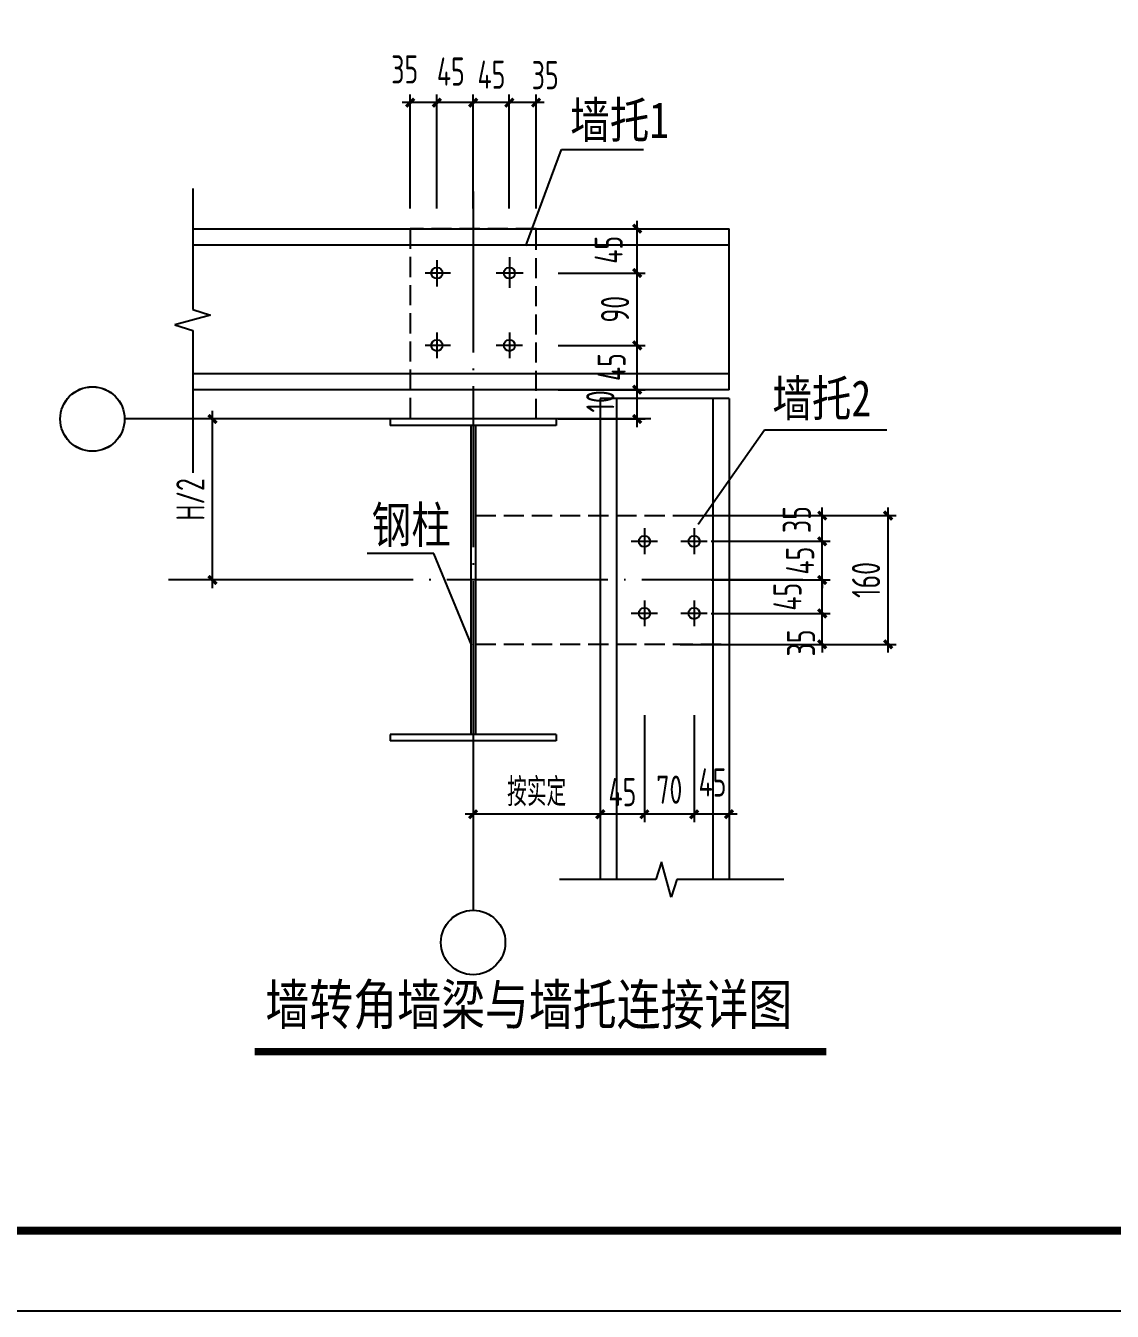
# Model space of a CAD drawing. Extents: x 492302 to 683319, y -252071 to 755100.
# Drawn here: x 518402 to 531903, y -252071 to -236097 of the extents above; entities that cross this region are included whole.
import ezdxf

# ---------------------------------------------------------------- set-up
doc = ezdxf.new("R2010")
doc.units = 0
doc.header["$LTSCALE"] = 1000
doc.header["$MEASUREMENT"] = 0
doc.linetypes.add('DASH', pattern=[0.35, 0.25, -0.1])
doc.linetypes.add('DOTE', pattern=[2.42, 2, -0.2, 0.02, -0.2])
doc.layers.get('Defpoints').update_dxf_attribs({"color": 250})
doc.layers.add('10', color=7, linetype='Continuous', lineweight=35)
for name, color, linetype in [('3T_WOOD', 21, 'Continuous'), ('DOTE', 14, 'DOTE'), ('OTHER', 7, 'Continuous'), ('PUB_DIM', 171, 'Continuous'), ('PUB_TEXT', 7, 'Continuous'), ('TK', 4, 'Continuous'), ('图层1', 8, 'Continuous')]:
    doc.layers.add(name, color=color, linetype=linetype)
doc.styles.add('-宋体', font='', dxfattribs={"width": 0.8})
doc.styles.add('TSSD_Dimension', font='Tssdeng.shx', dxfattribs={"width": 0.7, "bigfont": 'hztxt.shx'})
doc.styles.get('-宋体').set_extended_font_data('SimSun')
doc.dimstyles.new('TSSD_20_100', dxfattribs={"dimtxt": 350, "dimasz": 100, "dimexe": 100, "dimexo": 250, "dimgap": 100, "dimtad": 1, "dimdec": 0, "dimlfac": 0.2, "dimzin": 0, "dimdsep": 46, "dimtxsty": 'TSSD_Dimension', "dimblk": 'ARCHTICK', "dimblk1": 'ARCHTICK', "dimblk2": 'ARCHTICK', "dimcen": 0, "dimdle": 100, "dimclrt": 7, "dimadec": 0, "dimazin": 0, "dimtfac": 1, "dimtdec": 0, "dimtix": 1, "dimtmove": 2, "dimatfit": 3, "dimfxl": 0, "dimtolj": 1, "dimtzin": 0, "dimarcsym": 0})

# ---------------------------------------------------------------- blocks, each defined once
blk = doc.blocks.new('_ArchTick')
at = {"color": 0, "linetype": 'ByBlock', "const_width": 0.4}
blk.add_lwpolyline([(-0.5, -0.5), (0.5, 0.5)], dxfattribs=at)
blk = doc.blocks.new('*D1356')
at = {"layer": 'Defpoints', "color": 0}
for p in [(525541, -244413), (526090, -244413), (525541, -245895)]:
    blk.add_point(p, dxfattribs=at)
at = {"layer": 'PUB_DIM', "color": 0, "lineweight": -2}
for p, q in [((525541, -244663), (525541, -245995)), ((526090, -244663), (526090, -245995)), ((526190, -245895), (525441, -245895))]:
    blk.add_line(p, q, dxfattribs=at)
at = {"layer": 'PUB_DIM', "color": 0, "lineweight": -2, "xscale": 100, "yscale": 100, "zscale": 100, "rotation": 180}
blk.add_blockref('_ArchTick', (525541, -245895), dxfattribs=at)
at = {"layer": 'PUB_DIM', "color": 0, "lineweight": -2, "xscale": 100, "yscale": 100, "zscale": 100}
blk.add_blockref('_ArchTick', (526090, -245895), dxfattribs=at)
at = {"layer": 'PUB_DIM', "color": 7, "insert": (525816, -245620), "char_height": 350, "attachment_point": 5, "style": 'TSSD_Dimension'}
blk.add_mtext('\\A1;45', dxfattribs=at)
blk = doc.blocks.new('*D1357')
at = {"layer": 'Defpoints', "color": 0}
for p in [(523961, -244413), (525541, -244413), (523961, -245895)]:
    blk.add_point(p, dxfattribs=at)
at = {"layer": 'PUB_DIM', "color": 0, "lineweight": -2}
for p, q in [((523961, -244663), (523961, -245995)), ((525541, -244663), (525541, -245995)), ((525641, -245895), (523861, -245895))]:
    blk.add_line(p, q, dxfattribs=at)
at = {"layer": 'PUB_DIM', "color": 0, "lineweight": -2, "xscale": 100, "yscale": 100, "zscale": 100, "rotation": 180}
blk.add_blockref('_ArchTick', (523961, -245895), dxfattribs=at)
at = {"layer": 'PUB_DIM', "color": 0, "lineweight": -2, "xscale": 100, "yscale": 100, "zscale": 100}
blk.add_blockref('_ArchTick', (525541, -245895), dxfattribs=at)
at = {"layer": 'PUB_DIM', "color": 7, "insert": (524751, -245620), "char_height": 350, "attachment_point": 5, "style": 'TSSD_Dimension'}
blk.add_mtext('\\A1;按实定', dxfattribs=at)
blk = doc.blocks.new('*D1358')
at = {"layer": 'Defpoints', "color": 0}
for p in [(526708, -244413), (527141, -244413), (526708, -245895)]:
    blk.add_point(p, dxfattribs=at)
at = {"layer": 'PUB_DIM', "color": 0, "lineweight": -2}
for p, q in [((526708, -244663), (526708, -245995)), ((527141, -244663), (527141, -245995)), ((527241, -245895), (526608, -245895))]:
    blk.add_line(p, q, dxfattribs=at)
at = {"layer": 'PUB_DIM', "color": 0, "lineweight": -2, "xscale": 100, "yscale": 100, "zscale": 100, "rotation": 180}
blk.add_blockref('_ArchTick', (526708, -245895), dxfattribs=at)
at = {"layer": 'PUB_DIM', "color": 0, "lineweight": -2, "xscale": 100, "yscale": 100, "zscale": 100}
blk.add_blockref('_ArchTick', (527141, -245895), dxfattribs=at)
at = {"layer": 'PUB_DIM', "color": 7, "insert": (526935, -245500), "char_height": 350, "attachment_point": 5, "style": 'TSSD_Dimension'}
blk.add_mtext('\\A1;45', dxfattribs=at)
blk = doc.blocks.new('*D1359')
at = {"layer": 'Defpoints', "color": 0}
for p in [(526090, -244413), (526708, -244413), (526090, -245895)]:
    blk.add_point(p, dxfattribs=at)
at = {"layer": 'PUB_DIM', "color": 0, "lineweight": -2}
for p, q in [((526090, -244663), (526090, -245995)), ((526708, -244663), (526708, -245995)), ((526808, -245895), (525990, -245895))]:
    blk.add_line(p, q, dxfattribs=at)
at = {"layer": 'PUB_DIM', "color": 0, "lineweight": -2, "xscale": 100, "yscale": 100, "zscale": 100, "rotation": 180}
blk.add_blockref('_ArchTick', (526090, -245895), dxfattribs=at)
at = {"layer": 'PUB_DIM', "color": 0, "lineweight": -2, "xscale": 100, "yscale": 100, "zscale": 100}
blk.add_blockref('_ArchTick', (526708, -245895), dxfattribs=at)
at = {"layer": 'PUB_DIM', "color": 7, "insert": (526399, -245590), "char_height": 350, "attachment_point": 5, "style": 'TSSD_Dimension'}
blk.add_mtext('\\A1;70', dxfattribs=at)
blk = doc.blocks.new('*D1360')
at = {"layer": 'Defpoints', "color": 0}
for p in [(524769, -239170), (526000, -239170), (524769, -240070)]:
    blk.add_point(p, dxfattribs=at)
at = {"layer": 'PUB_DIM', "color": 0, "lineweight": -2}
for p, q in [((526000, -240170), (526000, -239070)), ((525019, -239170), (526100, -239170)), ((525019, -240070), (526100, -240070))]:
    blk.add_line(p, q, dxfattribs=at)
at = {"layer": 'PUB_DIM', "color": 0, "lineweight": -2, "xscale": 100, "yscale": 100, "zscale": 100}
for p, rotation in [((526000, -239170), 90), ((526000, -240070), 270)]:
    blk.add_blockref('_ArchTick', p, dxfattribs=dict(at, rotation=rotation))
at = {"layer": 'PUB_DIM', "color": 7, "insert": (525725, -239620), "char_height": 350, "attachment_point": 5, "rotation": 90, "style": 'TSSD_Dimension'}
blk.add_mtext('\\A1;90', dxfattribs=at)
blk = doc.blocks.new('*D1361')
at = {"layer": 'Defpoints', "color": 0}
for p in [(520723, -240984), (522931, -240984), (522931, -242984)]:
    blk.add_point(p, dxfattribs=at)
at = {"layer": 'PUB_DIM', "color": 0, "lineweight": -2}
for p, q in [((520723, -243084), (520723, -240884)), ((522681, -240984), (520623, -240984)), ((522681, -242984), (520623, -242984))]:
    blk.add_line(p, q, dxfattribs=at)
at = {"layer": 'PUB_DIM', "color": 0, "lineweight": -2, "xscale": 100, "yscale": 100, "zscale": 100}
for p, rotation in [((520723, -240984), 90), ((520723, -242984), 270)]:
    blk.add_blockref('_ArchTick', p, dxfattribs=dict(at, rotation=rotation))
at = {"layer": 'PUB_DIM', "color": 7, "insert": (520448, -241984), "char_height": 350, "attachment_point": 5, "rotation": 90, "style": 'TSSD_Dimension'}
blk.add_mtext('\\A1;H/2', dxfattribs=at)
blk = doc.blocks.new('*D1362')
at = {"layer": 'Defpoints', "color": 0}
for p in [(524769, -240620), (526000, -240620), (524769, -240984)]:
    blk.add_point(p, dxfattribs=at)
at = {"layer": 'PUB_DIM', "color": 0, "lineweight": -2}
for p, q in [((526000, -241084), (526000, -240520)), ((525019, -240620), (526100, -240620)), ((525019, -240984), (526100, -240984))]:
    blk.add_line(p, q, dxfattribs=at)
at = {"layer": 'PUB_DIM', "color": 0, "lineweight": -2, "xscale": 100, "yscale": 100, "zscale": 100}
for p, rotation in [((526000, -240620), 90), ((526000, -240984), 270)]:
    blk.add_blockref('_ArchTick', p, dxfattribs=dict(at, rotation=rotation))
at = {"layer": 'PUB_DIM', "color": 7, "insert": (525541, -240765), "char_height": 350, "attachment_point": 5, "rotation": 90, "style": 'TSSD_Dimension'}
blk.add_mtext('\\A1;10', dxfattribs=at)
blk = doc.blocks.new('*D1363')
at = {"layer": 'Defpoints', "color": 0}
for p in [(524769, -240070), (526000, -240070), (524769, -240620)]:
    blk.add_point(p, dxfattribs=at)
at = {"layer": 'PUB_DIM', "color": 0, "lineweight": -2}
for p, q in [((525019, -240070), (526100, -240070)), ((526000, -240720), (526000, -239970)), ((525019, -240620), (526100, -240620))]:
    blk.add_line(p, q, dxfattribs=at)
at = {"layer": 'PUB_DIM', "color": 0, "lineweight": -2, "xscale": 100, "yscale": 100, "zscale": 100}
for p, rotation in [((526000, -240070), 90), ((526000, -240620), 270)]:
    blk.add_blockref('_ArchTick', p, dxfattribs=dict(at, rotation=rotation))
at = {"layer": 'PUB_DIM', "color": 7, "insert": (525682, -240339), "char_height": 350, "attachment_point": 5, "rotation": 90, "style": 'TSSD_Dimension'}
blk.add_mtext('\\A1;45', dxfattribs=at)
blk = doc.blocks.new('*D1364')
at = {"layer": 'Defpoints', "color": 0}
for p in [(526670, -242984), (528299, -242984), (526670, -243400)]:
    blk.add_point(p, dxfattribs=at)
at = {"layer": 'PUB_DIM', "color": 0, "lineweight": -2}
for p, q in [((528299, -243500), (528299, -242884)), ((526920, -242984), (528399, -242984)), ((526920, -243400), (528399, -243400))]:
    blk.add_line(p, q, dxfattribs=at)
at = {"layer": 'PUB_DIM', "color": 0, "lineweight": -2, "xscale": 100, "yscale": 100, "zscale": 100}
for p, rotation in [((528299, -242984), 90), ((528299, -243400), 270)]:
    blk.add_blockref('_ArchTick', p, dxfattribs=dict(at, rotation=rotation))
at = {"layer": 'PUB_DIM', "color": 7, "insert": (527867, -243192), "char_height": 350, "attachment_point": 5, "rotation": 90, "style": 'TSSD_Dimension'}
blk.add_mtext('\\A1;45', dxfattribs=at)
blk = doc.blocks.new('*D1365')
at = {"layer": 'Defpoints', "color": 0}
for p in [(526670, -242504), (528299, -242504), (526670, -242984)]:
    blk.add_point(p, dxfattribs=at)
at = {"layer": 'PUB_DIM', "color": 0, "lineweight": -2}
for p, q in [((528299, -242504), (528299, -242404)), ((526920, -242504), (528399, -242504)), ((528299, -242984), (528299, -242504)), ((526920, -242984), (528399, -242984)), ((528299, -242984), (528299, -243084))]:
    blk.add_line(p, q, dxfattribs=at)
at = {"layer": 'PUB_DIM', "color": 0, "lineweight": -2, "xscale": 100, "yscale": 100, "zscale": 100}
for p, rotation in [((528299, -242504), 270), ((528299, -242984), 90)]:
    blk.add_blockref('_ArchTick', p, dxfattribs=dict(at, rotation=rotation))
at = {"layer": 'PUB_DIM', "color": 7, "insert": (528024, -242744), "char_height": 350, "attachment_point": 5, "rotation": 90, "style": 'TSSD_Dimension'}
blk.add_mtext('\\A1;45', dxfattribs=at)
blk = doc.blocks.new('A$C71A3760F')
at = {"layer": 'DOTE'}
for p, q in [((162, 329), (162, 0)), ((0, 165), (320, 165))]:
    blk.add_line(p, q, dxfattribs=at)
at = {"layer": '图层1'}
blk.add_circle((162, 165), 70, dxfattribs=at)
blk = doc.blocks.new('*D1366')
at = {"layer": 'Defpoints', "color": 0}
for p in [(526670, -243400), (528299, -243400), (526670, -243784)]:
    blk.add_point(p, dxfattribs=at)
at = {"layer": 'PUB_DIM', "color": 0, "lineweight": -2}
for p, q in [((526920, -243400), (528399, -243400)), ((528299, -243400), (528299, -243300)), ((528299, -243784), (528299, -243400)), ((526920, -243784), (528399, -243784)), ((528299, -243784), (528299, -243884))]:
    blk.add_line(p, q, dxfattribs=at)
at = {"layer": 'PUB_DIM', "color": 0, "lineweight": -2, "xscale": 100, "yscale": 100, "zscale": 100}
for p, rotation in [((528299, -243400), 270), ((528299, -243784), 90)]:
    blk.add_blockref('_ArchTick', p, dxfattribs=dict(at, rotation=rotation))
at = {"layer": 'PUB_DIM', "color": 7, "insert": (528036, -243767), "char_height": 350, "attachment_point": 5, "rotation": 90, "style": 'TSSD_Dimension'}
blk.add_mtext('\\A1;35', dxfattribs=at)
blk = doc.blocks.new('*D1367')
at = {"layer": 'Defpoints', "color": 0}
for p in [(526284, -242184), (529118, -242184), (526284, -243784)]:
    blk.add_point(p, dxfattribs=at)
at = {"layer": 'PUB_DIM', "color": 0, "lineweight": -2}
for p, q in [((529118, -243884), (529118, -242084)), ((526534, -242184), (529218, -242184)), ((526534, -243784), (529218, -243784))]:
    blk.add_line(p, q, dxfattribs=at)
at = {"layer": 'PUB_DIM', "color": 0, "lineweight": -2, "xscale": 100, "yscale": 100, "zscale": 100}
for p, rotation in [((529118, -242184), 90), ((529118, -243784), 270)]:
    blk.add_blockref('_ArchTick', p, dxfattribs=dict(at, rotation=rotation))
at = {"layer": 'PUB_DIM', "color": 7, "insert": (528843, -242984), "char_height": 350, "attachment_point": 5, "rotation": 90, "style": 'TSSD_Dimension'}
blk.add_mtext('\\A1;160', dxfattribs=at)
blk = doc.blocks.new('*D1368')
at = {"layer": 'Defpoints', "color": 0}
for p in [(526670, -242184), (528299, -242184), (526670, -242504)]:
    blk.add_point(p, dxfattribs=at)
at = {"layer": 'PUB_DIM', "color": 0, "lineweight": -2}
for p, q in [((528299, -242604), (528299, -242084)), ((526920, -242184), (528399, -242184)), ((526920, -242504), (528399, -242504))]:
    blk.add_line(p, q, dxfattribs=at)
at = {"layer": 'PUB_DIM', "color": 0, "lineweight": -2, "xscale": 100, "yscale": 100, "zscale": 100}
for p, rotation in [((528299, -242184), 90), ((528299, -242504), 270)]:
    blk.add_blockref('_ArchTick', p, dxfattribs=dict(at, rotation=rotation))
at = {"layer": 'PUB_DIM', "color": 7, "insert": (527983, -242234), "char_height": 350, "attachment_point": 5, "rotation": 90, "style": 'TSSD_Dimension'}
blk.add_mtext('\\A1;35', dxfattribs=at)
blk = doc.blocks.new('*D1369')
at = {"layer": 'Defpoints', "color": 0}
for p in [(524769, -238620), (526000, -238620), (524769, -239170)]:
    blk.add_point(p, dxfattribs=at)
at = {"layer": 'PUB_DIM', "color": 0, "lineweight": -2}
for p, q in [((525019, -238620), (526100, -238620)), ((526000, -239270), (526000, -238520)), ((525019, -239170), (526100, -239170))]:
    blk.add_line(p, q, dxfattribs=at)
at = {"layer": 'PUB_DIM', "color": 0, "lineweight": -2, "xscale": 100, "yscale": 100, "zscale": 100}
for p, rotation in [((526000, -238620), 90), ((526000, -239170), 270)]:
    blk.add_blockref('_ArchTick', p, dxfattribs=dict(at, rotation=rotation))
at = {"layer": 'PUB_DIM', "color": 7, "insert": (525645, -238882), "char_height": 350, "attachment_point": 5, "rotation": 90, "style": 'TSSD_Dimension'}
blk.add_mtext('\\A1;45', dxfattribs=at)
blk = doc.blocks.new('*D1370')
at = {"layer": 'Defpoints', "color": 0}
for p in [(523179, -237053), (523179, -238620), (523511, -238620)]:
    blk.add_point(p, dxfattribs=at)
at = {"layer": 'PUB_DIM', "color": 0, "lineweight": -2}
for p, q in [((523611, -237053), (523079, -237053)), ((523179, -238370), (523179, -236953)), ((523511, -238370), (523511, -236953))]:
    blk.add_line(p, q, dxfattribs=at)
at = {"layer": 'PUB_DIM', "color": 0, "lineweight": -2, "xscale": 100, "yscale": 100, "zscale": 100, "rotation": 180}
blk.add_blockref('_ArchTick', (523179, -237053), dxfattribs=at)
at = {"layer": 'PUB_DIM', "color": 0, "lineweight": -2, "xscale": 100, "yscale": 100, "zscale": 100}
blk.add_blockref('_ArchTick', (523511, -237053), dxfattribs=at)
at = {"layer": 'PUB_DIM', "color": 7, "insert": (523111, -236640), "char_height": 350, "attachment_point": 5, "style": 'TSSD_Dimension'}
blk.add_mtext('\\A1;35', dxfattribs=at)
blk = doc.blocks.new('*D1371')
at = {"layer": 'Defpoints', "color": 0}
for p in [(523961, -237053), (523961, -238620), (524411, -238620)]:
    blk.add_point(p, dxfattribs=at)
at = {"layer": 'PUB_DIM', "color": 0, "lineweight": -2}
for p, q in [((524511, -237053), (523861, -237053)), ((523961, -238370), (523961, -236953)), ((524411, -238370), (524411, -236953))]:
    blk.add_line(p, q, dxfattribs=at)
at = {"layer": 'PUB_DIM', "color": 0, "lineweight": -2, "xscale": 100, "yscale": 100, "zscale": 100, "rotation": 180}
blk.add_blockref('_ArchTick', (523961, -237053), dxfattribs=at)
at = {"layer": 'PUB_DIM', "color": 0, "lineweight": -2, "xscale": 100, "yscale": 100, "zscale": 100}
blk.add_blockref('_ArchTick', (524411, -237053), dxfattribs=at)
at = {"layer": 'PUB_DIM', "color": 7, "insert": (524189, -236705), "char_height": 350, "attachment_point": 5, "style": 'TSSD_Dimension'}
blk.add_mtext('\\A1;45', dxfattribs=at)
blk = doc.blocks.new('*D1372')
at = {"layer": 'Defpoints', "color": 0}
for p in [(523511, -237053), (523511, -238620), (523961, -238620)]:
    blk.add_point(p, dxfattribs=at)
at = {"layer": 'PUB_DIM', "color": 0, "lineweight": -2}
for p, q in [((524061, -237053), (523411, -237053)), ((523511, -238370), (523511, -236953)), ((523961, -238370), (523961, -236953))]:
    blk.add_line(p, q, dxfattribs=at)
at = {"layer": 'PUB_DIM', "color": 0, "lineweight": -2, "xscale": 100, "yscale": 100, "zscale": 100, "rotation": 180}
blk.add_blockref('_ArchTick', (523511, -237053), dxfattribs=at)
at = {"layer": 'PUB_DIM', "color": 0, "lineweight": -2, "xscale": 100, "yscale": 100, "zscale": 100}
blk.add_blockref('_ArchTick', (523961, -237053), dxfattribs=at)
at = {"layer": 'PUB_DIM', "color": 7, "insert": (523684, -236667), "char_height": 350, "attachment_point": 5, "style": 'TSSD_Dimension'}
blk.add_mtext('\\A1;45', dxfattribs=at)
blk = doc.blocks.new('*D1373')
at = {"layer": 'Defpoints', "color": 0}
for p in [(524411, -237053), (524411, -238620), (524743, -238620)]:
    blk.add_point(p, dxfattribs=at)
at = {"layer": 'PUB_DIM', "color": 0, "lineweight": -2}
for p, q in [((524843, -237053), (524311, -237053)), ((524411, -238370), (524411, -236953)), ((524743, -238370), (524743, -236953))]:
    blk.add_line(p, q, dxfattribs=at)
at = {"layer": 'PUB_DIM', "color": 0, "lineweight": -2, "xscale": 100, "yscale": 100, "zscale": 100, "rotation": 180}
blk.add_blockref('_ArchTick', (524411, -237053), dxfattribs=at)
at = {"layer": 'PUB_DIM', "color": 0, "lineweight": -2, "xscale": 100, "yscale": 100, "zscale": 100}
blk.add_blockref('_ArchTick', (524743, -237053), dxfattribs=at)
at = {"layer": 'PUB_DIM', "color": 7, "insert": (524857, -236712), "char_height": 350, "attachment_point": 5, "style": 'TSSD_Dimension'}
blk.add_mtext('\\A1;35', dxfattribs=at)
blk = doc.blocks.new('GeYuanFrame_33718775', base_point=(20.09, 4.53))
at = {"layer": 'TK'}
blk.add_lwpolyline([(20.09, 4.53), (20.09, 598.53), (861.09, 598.53), (861.09, 4.53)], close=True, dxfattribs=at)
at = {"layer": 'TK', "const_width": 1}
blk.add_lwpolyline([(45.09, 588.53), (851.09, 588.53), (851.09, 14.53), (45.09, 14.53)], close=True, dxfattribs=at)

msp = doc.modelspace()

# ---------------------------------------------------------------- linework, layer by layer
at = {"layer": '10', "color": 7, "const_width": 90, "elevation": 1400}
msp.add_lwpolyline([(521248.6, -248846), (528350.5, -248846)], dxfattribs=at)
at = {"layer": 'DOTE'}
for p, q in [((523961.4, -238157.4), (523961.4, -247088.6)), ((523511.4, -239010.4), (523511.4, -239339.3)), ((524411.4, -238974.8), (524411.4, -239352.7)), ((523681.8, -239170.2), (523366.4, -239170.2)), ((524583.6, -239170.2), (524246, -239170.2)), ((523511.4, -239908.3), (523511.4, -240228.3)), ((524411.4, -239908.3), (524411.4, -240228.3)), ((523681.8, -240070.2), (523366.4, -240070.2)), ((524574.7, -240070.2), (524246, -240070.2)), ((526171, -240983.9), (519630.4, -240983.9)), ((526171, -240983.9), (519630.4, -240983.9)), ((528056.2, -242983.9), (520175.3, -242983.9))]:
    msp.add_line(p, q, dxfattribs=at)
at = {"layer": 'OTHER'}
for p, q in [((520476.4, -238120.9), (520476.4, -239624.6)), ((520696.4, -239694.6), (520256.4, -239814.6)), ((520476.4, -239624.6), (520696.4, -239694.6)), ((520256.4, -239814.6), (520476.4, -239884.6)), ((520476.4, -239884.6), (520476.4, -241652))]:
    msp.add_line(p, q, dxfattribs=at)
at = {"layer": 'PUB_DIM'}
for p, q in [((526303.2, -246486), (526233.2, -246706)), ((526423.2, -246926), (526303.2, -246486)), ((526233.2, -246706), (525034.5, -246706)), ((526493.2, -246706), (526423.2, -246926)), ((527821.2, -246706), (526493.2, -246706))]:
    msp.add_line(p, q, dxfattribs=at)
at = {"layer": '图层1'}
for p, q in [((524616.2, -238833.5), (525060.1, -237634.5)), ((525060.1, -237634.5), (526079.9, -237634.5)), ((520476.4, -238620.2), (527144, -238620.2)), ((527144, -240620.2), (527144, -238620.2)), ((520476.4, -238820.2), (527144, -238820.2)), ((520476.4, -240420.2), (527144, -240420.2)), ((527144, -240620.2), (520476.4, -240620.2)), ((525541.4, -240728.1), (525541.4, -246702.9)), ((527141.4, -240728.1), (525541.4, -240728.1)), ((525741.4, -240728.1), (525741.4, -246702.9)), ((526941.4, -240728.1), (526941.4, -246702.9)), ((527141.4, -240728.1), (527141.4, -246702.9)), ((524991.4, -240983.9), (522931.4, -240983.9)), ((522931.4, -240983.9), (522931.4, -241063.9)), ((524742.5, -240983.9), (523179.1, -240983.9)), ((524991.4, -240983.9), (524991.4, -241063.9)), ((524991.4, -241063.9), (522931.4, -241063.9)), ((523931.4, -241063.9), (523931.4, -244903.9)), ((523991.4, -241063.9), (523991.4, -244903.9)), ((526759.3, -242292.2), (527581, -241116.7)), ((527581, -241116.7), (529100.8, -241116.7)), ((523473.6, -242654), (522646.1, -242654)), ((523939, -243791.1), (523473.6, -242654)), ((524991.4, -244903.9), (522931.4, -244903.9)), ((522931.4, -244903.9), (522931.4, -244983.9)), ((524991.4, -244983.9), (522931.4, -244983.9)), ((524991.4, -244903.9), (524991.4, -244983.9))]:
    msp.add_line(p, q, dxfattribs=at)
at = {"layer": '图层1', "linetype": 'DASH'}
for p, q in [((523179.1, -238620.2), (523179.1, -240983.9)), ((524742.5, -238620.2), (523179.1, -238620.2)), ((524742.5, -240983.9), (524742.5, -238620.2)), ((523991.4, -242183.9), (527141.4, -242183.9)), ((527141.4, -242183.9), (527141.4, -243783.9)), ((523991.4, -243783.9), (527141.4, -243783.9))]:
    msp.add_line(p, q, dxfattribs=at)
at = {"layer": '图层1'}
for centre, radius in [((523511.4, -239170.2), 70), ((524411.4, -239170.2), 70), ((523511.4, -240070.2), 70), ((524411.4, -240070.2), 70), ((519230.4, -240983.9), 400), ((519230.4, -240984.9), 400), ((523961.4, -247488.6), 400)]:
    msp.add_circle(centre, radius, dxfattribs=at)

# ---------------------------------------------------------------- block references
at = {"layer": '3T_WOOD', "xscale": 100, "yscale": 100, "zscale": 100}
msp.add_blockref('GeYuanFrame_33718775', (493324.9, -252071.2), dxfattribs=at)
at = {"layer": '图层1', "rotation": 270}
for p in [(525924.2, -242342.3), (526542.1, -242342.3), (525924.2, -243238.4), (526542.1, -243238.4)]:
    msp.add_blockref('A$C71A3760F', p, dxfattribs=at)

# ---------------------------------------------------------------- texts
at = {"layer": 'PUB_TEXT', "style": '-宋体', "width": 0.8}
for s, height, p in [('墙托1', 450, (525168.6, -237494.5)), ('墙托2', 450, (527679.4, -240951.9)), ('钢柱', 450, (522700.9, -242524.1)), ('墙转角墙梁与墙托连接详图', 500, (521380.1, -248510.7))]:
    msp.add_text(s, height=height, dxfattribs=at).set_placement(p)

# ---------------------------------------------------------------- dimensions: what is measured, and where the dimension line sits
at = {"layer": 'PUB_DIM'}
for base, p1, p2, angle, text, picture, middle in [((523179.1, -237053.3), (523511.4, -238620.2), (523179.1, -238620.2), 180, '35', '*D1370', (523110.6, -236639.6)), ((523511.4, -237053.3), (523961.4, -238620.2), (523511.4, -238620.2), 180, '45', '*D1372', (523683.9, -236667.4)), ((523961.4, -237053.3), (524411.4, -238620.2), (523961.4, -238620.2), 180, '45', '*D1371', (524188.7, -236704.6)), ((524411.4, -237053.3), (524742.5, -238620.2), (524411.4, -238620.2), 180, '35', '*D1373', (524856.8, -236712.3)), ((525999.7, -238620.2), (524768.6, -239170.2), (524768.6, -238620.2), 90, '45', '*D1369', (525644.5, -238881.6)), ((525999.7, -240070.2), (524768.6, -240620.2), (524768.6, -240070.2), 90, '45', '*D1363', (525682.1, -240338.5)), ((525999.7, -240620.2), (524768.6, -240983.9), (524768.6, -240620.2), 90, '10', '*D1362', (525541.1, -240765.2)), ((528298.8, -242183.9), (526669.6, -242504.2), (526669.6, -242183.9), 90, '35', '*D1368', (527983.4, -242233.8)), ((528298.8, -242983.9), (526669.6, -243400.3), (526669.6, -242983.9), 90, '45', '*D1364', (527866.8, -243192.1)), ((528298.8, -243400.3), (526669.6, -243783.9), (526669.6, -243400.3), 90, '35', '*D1366', (528036, -243766.6)), ((526089.6, -245895), (526707.6, -244412.9), (526089.6, -244412.9), 180, '70', '*D1359', (526398.6, -245589.9)), ((526707.6, -245895), (527141.4, -244412.9), (526707.6, -244412.9), 180, '45', '*D1358', (526934.9, -245499.9))]:
    dim = msp.add_linear_dim(base=base, p1=p1, p2=p2, angle=angle, text=text, dimstyle='TSSD_20_100', dxfattribs=at)
    dim.commit()
    dim.dimension.update_dxf_attribs({"geometry": picture, "text_midpoint": middle, "dimtype": 161})
for p1, p2, distance, text, picture, middle in [((524768.6, -240070.2), (524768.6, -239170.2), -1231, '90', '*D1360', (525724.7, -239620.2)), ((522931.4, -242983.9), (522931.4, -240983.9), 2208.2, 'H/2', '*D1361', (520448.2, -241983.9)), ((526284.2, -243783.9), (526284.2, -242183.9), -2833.3, '160', '*D1367', (528842.6, -242983.9)), ((526669.6, -242983.9), (526669.6, -242504.2), -1629.2, '45', '*D1365', (528023.8, -242744.1)), ((525541.4, -244412.9), (523961.4, -244412.9), 1482.1, '按实定', '*D1357', (524751.4, -245620)), ((526089.6, -244412.9), (525541.4, -244412.9), 1482.1, '45', '*D1356', (525815.5, -245620))]:
    dim = msp.add_aligned_dim(p1=p1, p2=p2, distance=distance, text=text, dimstyle='TSSD_20_100', dxfattribs=at)
    dim.commit()
    dim.dimension.update_dxf_attribs({"geometry": picture, "text_midpoint": middle})

doc.saveas('drawing.dxf')
